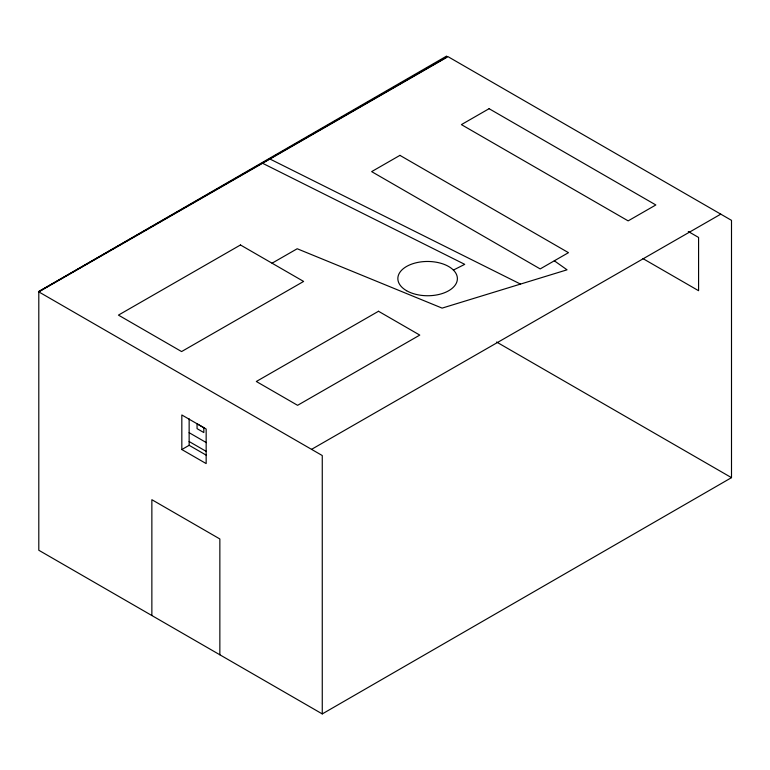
<?xml version="1.0" encoding="UTF-8"?>
<svg xmlns="http://www.w3.org/2000/svg" width="770" height="770" viewBox="0 0 770 770"><rect width="100%" height="100%" fill="white"/><g stroke="black" fill="none" stroke-linecap="round" stroke-linejoin="round"><path stroke-width="1.16" d="M38.5 291.705L446.61 56.085L446.908 57.327L38.798 291.878L38.798 550.252L322.264 713.915L731.5 477.65L731.5 220.345L447.736 56.508L38.5 291.705L322.264 455.542L322.264 713.915M181.826 449.536L206.158 463.579L206.158 429.025L181.826 414.972L181.826 449.536L189.141 445.31L206.379 455.262M272.041 263.205L297.201 248.749L442.124 308.115L567.047 269.818L554.323 260.799M311.552 449.353L720.778 214.156M453.395 270.068L464.733 264.351L262.58 163.269M269.962 159.024L520.501 284.082M688.284 231.501L698.582 237.449L698.582 290.714L642.979 258.614M496.583 342.024L731.5 477.65M189.141 432.692L206.379 442.635M189.141 441.528L206.379 451.48M219.854 654.789L219.854 538.962L151.863 499.701L151.863 615.528M189.141 418.832L189.141 445.31M240.471 244.976L118.445 315.113L181.585 351.563L303.621 281.435L240.471 244.976M399.938 155.367L371.65 171.623L540.184 268.922L568.472 252.666L399.938 155.367M489.094 108.695L461.403 124.615L628.147 220.874L655.838 204.964L489.094 108.695M378.503 311.263L256.323 381.487L297.595 405.318L419.775 335.094L378.503 311.263M203.829 427.735L197.062 423.827L197.062 428.649L203.829 432.557L203.829 427.735M406.57 290.704A29.77 17.142 0.1 0 0 456.369 283.081A29.77 17.142 0.1 0 0 419.91 262.041A29.77 17.142 0.1 0 0 406.57 290.704"/></g></svg>
